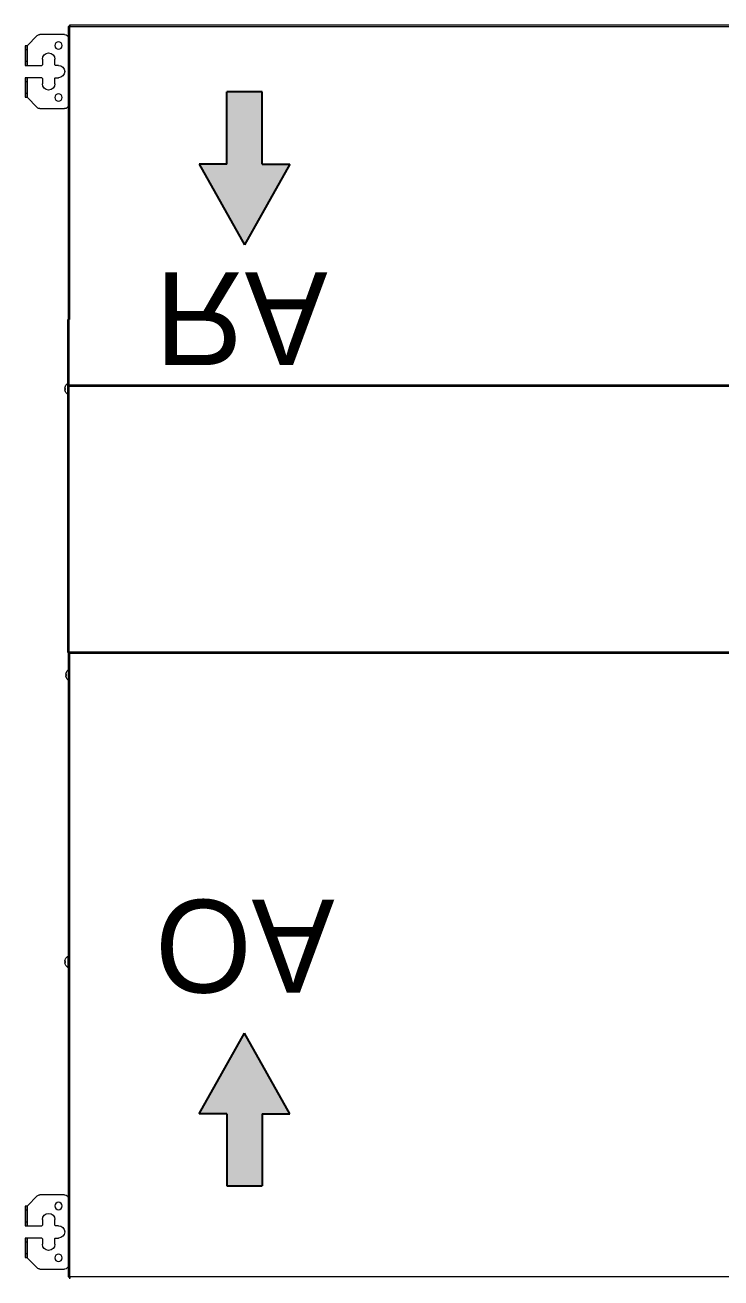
# Model space of a CAD drawing. Header units: millimetres. Extents: x 61566 to 667441, y 0 to 118800.
# Drawn here: x 269526 to 270089, y 54649 to 55662 of the extents above; entities that cross this region are included whole.
import ezdxf

# ---------------------------------------------------------------- set-up
doc = ezdxf.new("R2010")
doc.units = ezdxf.units.MM
doc.header["$LTSCALE"] = 200
doc.layers.add('LG-환기', color=2, linetype='Continuous')
doc.layers.add('환기유니트', color=6, linetype='Continuous')
doc.styles.add('ACISOGDT', font='amgdt.shx')

# ---------------------------------------------------------------- blocks, each defined once
blk = doc.blocks.new('빨간화살표')
at = {"layer": 'LG-환기', "ltscale": 0.5}
blk.add_hatch(color=1, dxfattribs=at).paths.add_polyline_path([(0, -15.8), (0, 15.8), (-64.8, 15.8), (-64.8, 40.6), (-137.3, 0), (-64.8, -40.6), (-64.8, -15.8)])
at = {"layer": 'LG-환기', "color": 1, "ltscale": 0.5}
for p, q in [((-64.8, 40.6), (-137.3, 0)), ((-64.8, 40.6), (-137.3, 0)), ((-64.8, 15.8), (-64.8, 40.6)), ((-64.8, 15.8), (-64.8, 40.6)), ((-64.8, 15.8), (0, 15.8)), ((-64.8, 15.8), (0, 15.8)), ((0, 15.8), (0, -15.8)), ((-64.8, -40.6), (-137.3, 0)), ((-64.8, -40.6), (-137.3, 0)), ((-64.8, -15.8), (-64.8, -40.6)), ((-64.8, -15.8), (-64.8, -40.6)), ((-64.8, -15.8), (0, -15.8)), ((-64.8, -15.8), (0, -15.8))]:
    blk.add_line(p, q, dxfattribs=at)
blk = doc.blocks.new('파랑화살표')
at = {"layer": 'LG-환기', "ltscale": 0.5}
blk.add_hatch(color=5, dxfattribs=at).paths.add_polyline_path([(0, -15.8), (0, 15.8), (64.8, 15.8), (64.8, 40.6), (137.3, 0), (64.8, -40.6), (64.8, -15.8)])
at = {"layer": 'LG-환기', "color": 5, "ltscale": 0.5}
for p, q in [((64.8, 40.6), (137.3, 0)), ((64.8, 40.6), (137.3, 0)), ((64.8, 15.8), (64.8, 40.6)), ((64.8, 15.8), (64.8, 40.6)), ((64.8, 15.8), (0, 15.8)), ((64.8, 15.8), (0, 15.8)), ((0, 15.8), (0, -15.8)), ((64.8, -40.6), (137.3, 0)), ((64.8, -40.6), (137.3, 0)), ((64.8, -15.8), (0, -15.8)), ((64.8, -15.8), (0, -15.8)), ((64.8, -15.8), (64.8, -40.6)), ((64.8, -15.8), (64.8, -40.6))]:
    blk.add_line(p, q, dxfattribs=at)
blk = doc.blocks.new('상업용 프리미엄 환기 250~500CMH')
at = {"layer": 'LG-환기', "color": 0, "linetype": 'Continuous', "lineweight": 18}
for p, q in [((1.3, 985.6), (1.3, 0)), ((1012.3, 0), (1012.3, 985.6)), ((1013.6, 985.6), (1013.6, 0)), ((1.3, 0), (0, 0)), ((1.3, -1.3), (1.3, 0)), ((1013.6, 0), (1012.3, 0)), ((1012.3, 0), (1012.3, -1.3)), ((1.3, 0), (506.3, 0)), ((506.3, -1.3), (1.3, -1.3)), ((7.6, -24.3), (7.6, -4.3)), ((32.6, -11.7), (32.6, -9.2)), ((42.6, -9.2), (42.6, -11.7)), ((67.6, -4.3), (67.6, -24.3)), ((260.4, -1.8), (251.6, -1.8)), ((723.7, -1.8), (714.9, -1.8)), ((775.5, 0), (1012.3, 0)), ((1012.3, -1.3), (775.5, -1.3)), ((946, -24.3), (946, -4.3)), ((971, -11.7), (971, -9.2)), ((981, -9.2), (981, -11.7)), ((1006, -4.3), (1006, -24.3)), ((27.6, -12.2), (32.1, -12.2)), ((43.1, -12.2), (47.6, -12.2)), ((966, -12.2), (970.5, -12.2)), ((981.5, -12.2), (986, -12.2)), ((8.5, -26.4), (16.5, -34.4)), ((32.1, -22.2), (27.6, -22.2)), ((32.6, -22.7), (32.6, -36.3)), ((42.6, -36.3), (42.6, -22.7)), ((47.6, -22.2), (43.1, -22.2)), ((58.7, -34.4), (66.7, -26.4)), ((946.9, -26.4), (955.2, -34.7)), ((970.5, -22.2), (966, -22.2)), ((971, -22.7), (971, -36.3)), ((981, -36.3), (981, -22.7)), ((986, -22.2), (981.5, -22.2)), ((1005.1, -26.4), (996.8, -34.7)), ((16.8, -34.7), (16.5, -34.4)), ((16.5, -34.4), (32.6, -34.4)), ((16.8, -34.7), (32.6, -34.7)), ((16.8, -36.3), (16.8, -34.7)), ((32.6, -36.3), (16.8, -36.3)), ((19.8, -34.7), (19.8, -36.3)), ((29.6, -36.3), (29.6, -34.7)), ((42.6, -34.4), (58.7, -34.4)), ((42.6, -34.7), (58.4, -34.7)), ((58.4, -36.3), (42.6, -36.3)), ((45.6, -34.7), (45.6, -36.3)), ((55.4, -36.3), (55.4, -34.7)), ((58.7, -34.4), (58.4, -34.7)), ((58.4, -34.7), (58.4, -36.3)), ((954.9, -34.4), (971, -34.4)), ((955.2, -36.3), (955.2, -34.7)), ((955.2, -34.7), (971, -34.7)), ((971, -36.3), (955.2, -36.3)), ((958.2, -34.7), (958.2, -36.3)), ((968, -36.3), (968, -34.7)), ((981, -34.4), (997.1, -34.4)), ((981, -34.7), (996.8, -34.7)), ((996.8, -36.3), (981, -36.3)), ((984, -34.7), (984, -36.3)), ((993.8, -36.3), (993.8, -34.7)), ((996.8, -34.7), (996.8, -36.3))]:
    blk.add_line(p, q, dxfattribs=at)
at = {"layer": 'LG-환기', "color": 0, "linetype": 'Continuous', "lineweight": 35}
for p, q in [((506.3, -1.3), (506.3, 986.9)), ((721.9, 986.9), (721.9, -1.3)), ((0.8, -0.5), (0.8, 0)), ((1012.8, 0), (1012.8, -0.5)), ((1.3, -0.5), (0.8, -0.5)), ((775.5, -1.3), (506.3, -1.3)), ((1012.8, -0.5), (1012.3, -0.5))]:
    blk.add_line(p, q, dxfattribs=at)
at = {"layer": 'LG-환기', "color": 0, "linetype": 'Continuous', "lineweight": 18}
for centre in [(16.6, -9.2), (58.6, -9.2), (955, -9.2), (997, -9.2)]:
    blk.add_circle(centre, 3, dxfattribs=at)
for centre, radius, start, end in [((10.6, -4.3), 3, 90, 180), ((37.6, -9.2), 5, 0, 180), ((64.6, -4.3), 3, 0, 90), ((251.8, -1.6), 0.3, 90, 214.6013), ((256, 1.3), 5.4, 214.6013, 243.9572), ((256, 1.3), 5.4, 296.0849, 325.3987), ((260.2, -1.6), 0.3, 325.3987, 90), ((488, 2.1), 5.4, 218.9698, 243.9572), ((488, 2.1), 5.4, 296.0849, 321.03), ((715.1, -1.6), 0.3, 90, 214.6013), ((719.3, 1.3), 5.4, 214.6013, 243.9572), ((719.3, 1.3), 5.4, 296.0849, 325.3987), ((723.5, -1.6), 0.3, 325.3987, 90), ((949, -4.3), 3, 90, 180), ((976, -9.2), 5, 0, 180), ((1003, -4.3), 3, 0, 90), ((27.6, -17.2), 5, 90, 270), ((32.1, -11.7), 0.5, 270, 0), ((43.1, -11.7), 0.5, 180, 270), ((47.6, -17.2), 5, 270, 90), ((966, -17.2), 5, 90, 270), ((970.5, -11.7), 0.5, 270, 0), ((981.5, -11.7), 0.5, 180, 270), ((986, -17.2), 5, 270, 90), ((10.6, -24.3), 3, 180, 225), ((32.1, -22.7), 0.5, 0, 90), ((43.1, -22.7), 0.5, 90, 180), ((64.6, -24.3), 3, 315, 0), ((949, -24.3), 3, 180, 225), ((970.5, -22.7), 0.5, 0, 90), ((981.5, -22.7), 0.5, 90, 180), ((1003, -24.3), 3, 315, 0)]:
    blk.add_arc(centre, radius, start, end, dxfattribs=at)
for points, knots in [([(254, -3.7), (254.2, -3.8), (254.4, -3.9), (254.7, -3.9), (254.7, -3.9), (254.9, -4), (254.9, -4), (255.1, -4), (255.2, -4), (255.3, -4)], [0, 0, 0, 0, 0.5, 0.5, 0.625, 0.625, 0.75, 0.75, 1, 1, 1, 1]), ([(255.3, -4), (255.3, -4), (255.3, -4), (255.4, -4.1), (255.4, -4.1), (255.4, -4.1), (255.4, -4.1), (255.4, -4.1), (255.4, -4.1), (255.5, -4.1), (255.5, -4.1), (255.5, -4.1), (255.5, -4.1), (255.5, -4.1), (255.5, -4.1), (255.6, -4.1), (255.6, -4.1), (255.6, -4.1), (255.6, -4.1), (255.6, -4.1), (255.6, -4.1), (255.6, -4.1), (255.6, -4), (255.6, -4), (255.6, -4)], [0, 0, 0, 0, 0.125, 0.125, 0.1875, 0.1875, 0.25, 0.25, 0.375, 0.375, 0.4375, 0.4375, 0.5, 0.5, 0.625, 0.625, 0.6875, 0.6875, 0.75, 0.8125, 0.8125, 0.875, 0.875, 1, 1, 1, 1]), ([(255.6, -4), (255.6, -4), (255.6, -4), (255.6, -4), (255.6, -4), (255.6, -3.9), (255.6, -3.9), (255.6, -3.9), (255.6, -3.9), (255.6, -3.9), (255.6, -3.8), (255.6, -3.7), (255.6, -3.7)], [0, 0, 0, 0, 0.25, 0.25, 0.375, 0.375, 0.5, 0.5, 0.625, 0.625, 0.75, 1, 1, 1, 1]), ([(256.4, -3.7), (256.4, -3.7), (256.4, -3.8), (256.4, -3.8), (256.4, -3.9), (256.4, -3.9), (256.4, -3.9), (256.4, -4), (256.4, -4), (256.4, -4)], [0, 0, 0, 0, 0.25, 0.25, 0.375, 0.375, 0.5, 0.5, 1, 1, 1, 1]), ([(256.4, -4), (256.4, -4), (256.4, -4), (256.4, -4.1), (256.4, -4.1), (256.4, -4.1), (256.4, -4.1), (256.4, -4.1), (256.4, -4.1), (256.5, -4.1), (256.5, -4.1), (256.5, -4.1), (256.5, -4.1), (256.5, -4.1), (256.5, -4.1), (256.5, -4.1), (256.5, -4.1), (256.6, -4.1), (256.6, -4.1), (256.6, -4.1), (256.6, -4.1), (256.6, -4.1), (256.7, -4), (256.7, -4), (256.7, -4)], [0, 0, 0, 0, 0.125, 0.125, 0.1875, 0.1875, 0.25, 0.25, 0.375, 0.375, 0.4375, 0.4375, 0.5, 0.5, 0.625, 0.625, 0.6875, 0.6875, 0.75, 0.8125, 0.8125, 0.875, 0.875, 1, 1, 1, 1]), ([(256.7, -4), (256.9, -4), (257.1, -4), (257.5, -3.9), (257.6, -3.9), (257.7, -3.8), (257.8, -3.8), (257.9, -3.7), (257.9, -3.7), (258, -3.7)], [0, 0, 0, 0, 0.5, 0.5, 0.75, 0.75, 0.875, 0.875, 1, 1, 1, 1]), ([(486, -2.9), (486.2, -3), (486.4, -3.1), (486.7, -3.1), (486.7, -3.1), (486.9, -3.2), (486.9, -3.2), (487.1, -3.2), (487.2, -3.2), (487.3, -3.2)], [0, 0, 0, 0, 0.5, 0.5, 0.625, 0.625, 0.75, 0.75, 1, 1, 1, 1]), ([(487.3, -3.2), (487.3, -3.2), (487.3, -3.2), (487.4, -3.3), (487.4, -3.3), (487.4, -3.3), (487.4, -3.3), (487.4, -3.3), (487.4, -3.3), (487.5, -3.3), (487.5, -3.3), (487.5, -3.3), (487.5, -3.3), (487.5, -3.3), (487.5, -3.3), (487.6, -3.3), (487.6, -3.3), (487.6, -3.3), (487.6, -3.3), (487.6, -3.3), (487.6, -3.3), (487.6, -3.3), (487.6, -3.2), (487.6, -3.2), (487.6, -3.2)], [0, 0, 0, 0, 0.125, 0.125, 0.1875, 0.1875, 0.25, 0.25, 0.375, 0.375, 0.4375, 0.4375, 0.5, 0.5, 0.625, 0.625, 0.6875, 0.6875, 0.75, 0.8125, 0.8125, 0.875, 0.875, 1, 1, 1, 1]), ([(487.6, -3.2), (487.6, -3.2), (487.6, -3.2), (487.6, -3.2), (487.6, -3.2), (487.6, -3.1), (487.6, -3.1), (487.6, -3.1), (487.6, -3.1), (487.6, -3.1), (487.6, -3), (487.6, -2.9), (487.6, -2.9)], [0, 0, 0, 0, 0.25, 0.25, 0.375, 0.375, 0.5, 0.5, 0.625, 0.625, 0.75, 1, 1, 1, 1]), ([(488.4, -2.9), (488.4, -2.9), (488.4, -3), (488.4, -3), (488.4, -3.1), (488.4, -3.1), (488.4, -3.1), (488.4, -3.2), (488.4, -3.2), (488.4, -3.2)], [0, 0, 0, 0, 0.25, 0.25, 0.375, 0.375, 0.5, 0.5, 1, 1, 1, 1]), ([(488.4, -3.2), (488.4, -3.2), (488.4, -3.2), (488.4, -3.3), (488.4, -3.3), (488.4, -3.3), (488.4, -3.3), (488.4, -3.3), (488.4, -3.3), (488.5, -3.3), (488.5, -3.3), (488.5, -3.3), (488.5, -3.3), (488.5, -3.3), (488.5, -3.3), (488.5, -3.3), (488.5, -3.3), (488.6, -3.3), (488.6, -3.3), (488.6, -3.3), (488.6, -3.3), (488.6, -3.3), (488.7, -3.2), (488.7, -3.2), (488.7, -3.2)], [0, 0, 0, 0, 0.125, 0.125, 0.1875, 0.1875, 0.25, 0.25, 0.375, 0.375, 0.4375, 0.4375, 0.5, 0.5, 0.625, 0.625, 0.6875, 0.6875, 0.75, 0.8125, 0.8125, 0.875, 0.875, 1, 1, 1, 1]), ([(488.7, -3.2), (488.9, -3.2), (489.1, -3.2), (489.5, -3.1), (489.6, -3.1), (489.7, -3), (489.8, -3), (489.9, -2.9), (489.9, -2.9), (490, -2.9)], [0, 0, 0, 0, 0.5, 0.5, 0.75, 0.75, 0.875, 0.875, 1, 1, 1, 1]), ([(717.3, -3.7), (717.5, -3.8), (717.7, -3.9), (718, -3.9), (718, -3.9), (718.2, -4), (718.2, -4), (718.4, -4), (718.5, -4), (718.6, -4)], [0, 0, 0, 0, 0.5, 0.5, 0.625, 0.625, 0.75, 0.75, 1, 1, 1, 1]), ([(718.6, -4), (718.6, -4), (718.6, -4), (718.7, -4.1), (718.7, -4.1), (718.7, -4.1), (718.7, -4.1), (718.7, -4.1), (718.7, -4.1), (718.8, -4.1), (718.8, -4.1), (718.8, -4.1), (718.8, -4.1), (718.8, -4.1), (718.8, -4.1), (718.9, -4.1), (718.9, -4.1), (718.9, -4.1), (718.9, -4.1), (718.9, -4.1), (718.9, -4.1), (718.9, -4.1), (718.9, -4), (718.9, -4), (718.9, -4)], [0, 0, 0, 0, 0.125, 0.125, 0.1875, 0.1875, 0.25, 0.25, 0.375, 0.375, 0.4375, 0.4375, 0.5, 0.5, 0.625, 0.625, 0.6875, 0.6875, 0.75, 0.8125, 0.8125, 0.875, 0.875, 1, 1, 1, 1]), ([(718.9, -4), (718.9, -4), (718.9, -4), (718.9, -4), (718.9, -4), (718.9, -3.9), (718.9, -3.9), (718.9, -3.9), (718.9, -3.9), (718.9, -3.9), (718.9, -3.8), (718.9, -3.7), (718.9, -3.7)], [0, 0, 0, 0, 0.25, 0.25, 0.375, 0.375, 0.5, 0.5, 0.625, 0.625, 0.75, 1, 1, 1, 1]), ([(719.7, -3.7), (719.7, -3.7), (719.7, -3.8), (719.7, -3.8), (719.7, -3.9), (719.7, -3.9), (719.7, -3.9), (719.7, -4), (719.7, -4), (719.7, -4)], [0, 0, 0, 0, 0.25, 0.25, 0.375, 0.375, 0.5, 0.5, 1, 1, 1, 1]), ([(719.7, -4), (719.7, -4), (719.7, -4), (719.7, -4.1), (719.7, -4.1), (719.7, -4.1), (719.7, -4.1), (719.7, -4.1), (719.7, -4.1), (719.8, -4.1), (719.8, -4.1), (719.8, -4.1), (719.8, -4.1), (719.8, -4.1), (719.8, -4.1), (719.8, -4.1), (719.8, -4.1), (719.9, -4.1), (719.9, -4.1), (719.9, -4.1), (719.9, -4.1), (719.9, -4.1), (720, -4), (720, -4), (720, -4)], [0, 0, 0, 0, 0.125, 0.125, 0.1875, 0.1875, 0.25, 0.25, 0.375, 0.375, 0.4375, 0.4375, 0.5, 0.5, 0.625, 0.625, 0.6875, 0.6875, 0.75, 0.8125, 0.8125, 0.875, 0.875, 1, 1, 1, 1]), ([(720, -4), (720.2, -4), (720.4, -4), (720.8, -3.9), (720.9, -3.9), (721, -3.8), (721.1, -3.8), (721.2, -3.7), (721.2, -3.7), (721.3, -3.7)], [0, 0, 0, 0, 0.5, 0.5, 0.75, 0.75, 0.875, 0.875, 1, 1, 1, 1])]:
    blk.add_open_spline(points, degree=3, knots=knots, dxfattribs=at)
for points in [[(254, -3.7), (254, -3.7), (254, -3.7), (254, -3.7)], [(255.6, -3.7), (255.9, -3.7), (256.1, -3.7), (256.4, -3.7)], [(258, -3.7), (258, -3.7), (258, -3.7), (258, -3.7)], [(486, -2.9), (486, -2.9), (486, -2.9), (486, -2.9)], [(487.6, -2.9), (487.9, -2.9), (488.1, -2.9), (488.4, -2.9)], [(490, -2.9), (490, -2.9), (490, -2.9), (490, -2.9)], [(717.3, -3.7), (717.3, -3.7), (717.3, -3.7), (717.3, -3.7)], [(718.9, -3.7), (719.2, -3.7), (719.4, -3.7), (719.7, -3.7)], [(721.3, -3.7), (721.3, -3.7), (721.3, -3.7), (721.3, -3.7)]]:
    blk.add_open_spline(points, degree=3, dxfattribs=at)
at = {"layer": 'LG-환기', "linetype": 'Continuous', "extrusion": (0, 0, -1), "xscale": 0.8999999999998626, "yscale": 0.8999999999998626, "zscale": -0.8999999999998626, "rotation": 180}
blk.add_blockref('파랑화살표', (-74.8, 141.1), dxfattribs=at)
at = {"layer": 'LG-환기', "linetype": 'Continuous', "extrusion": (0, 0, -1), "xscale": -0.899999999999863, "yscale": 0.899999999999863, "zscale": -0.899999999999863}
blk.add_blockref('빨간화살표', (-959.5, 141.1), dxfattribs=at)
at = {"layer": 'LG-환기', "color": 0, "linetype": 'Continuous', "lineweight": 18, "style": 'ACISOGDT'}
for s, p in [('OA', (306.2, 68.9)), ('RA', (813.6, 68.9))]:
    blk.add_text(s, height=75, rotation=90, dxfattribs=at).set_placement(p)

msp = doc.modelspace()

# ---------------------------------------------------------------- block references
at = {"layer": '환기유니트', "xscale": -1, "rotation": 270}
msp.add_blockref('상업용 프리미엄 환기 250~500CMH', (269562.7, 54648.4), dxfattribs=at)

doc.saveas('drawing.dxf')
